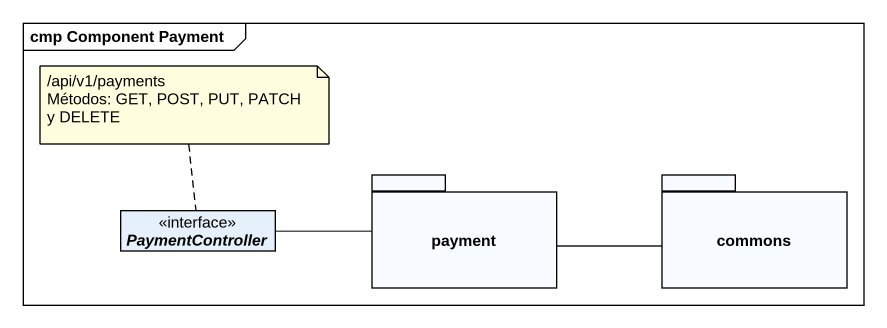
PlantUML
@startuml
mainframe cmp Component Payment
hide circle
hide empty members
package payment {
}
package commons {
}
interface PaymentController
payment -right- commons
PaymentController -right- payment
note top of PaymentController
  /api/v1/payments
  Métodos: GET, POST, PUT, PATCH y DELETE
end note
@enduml
